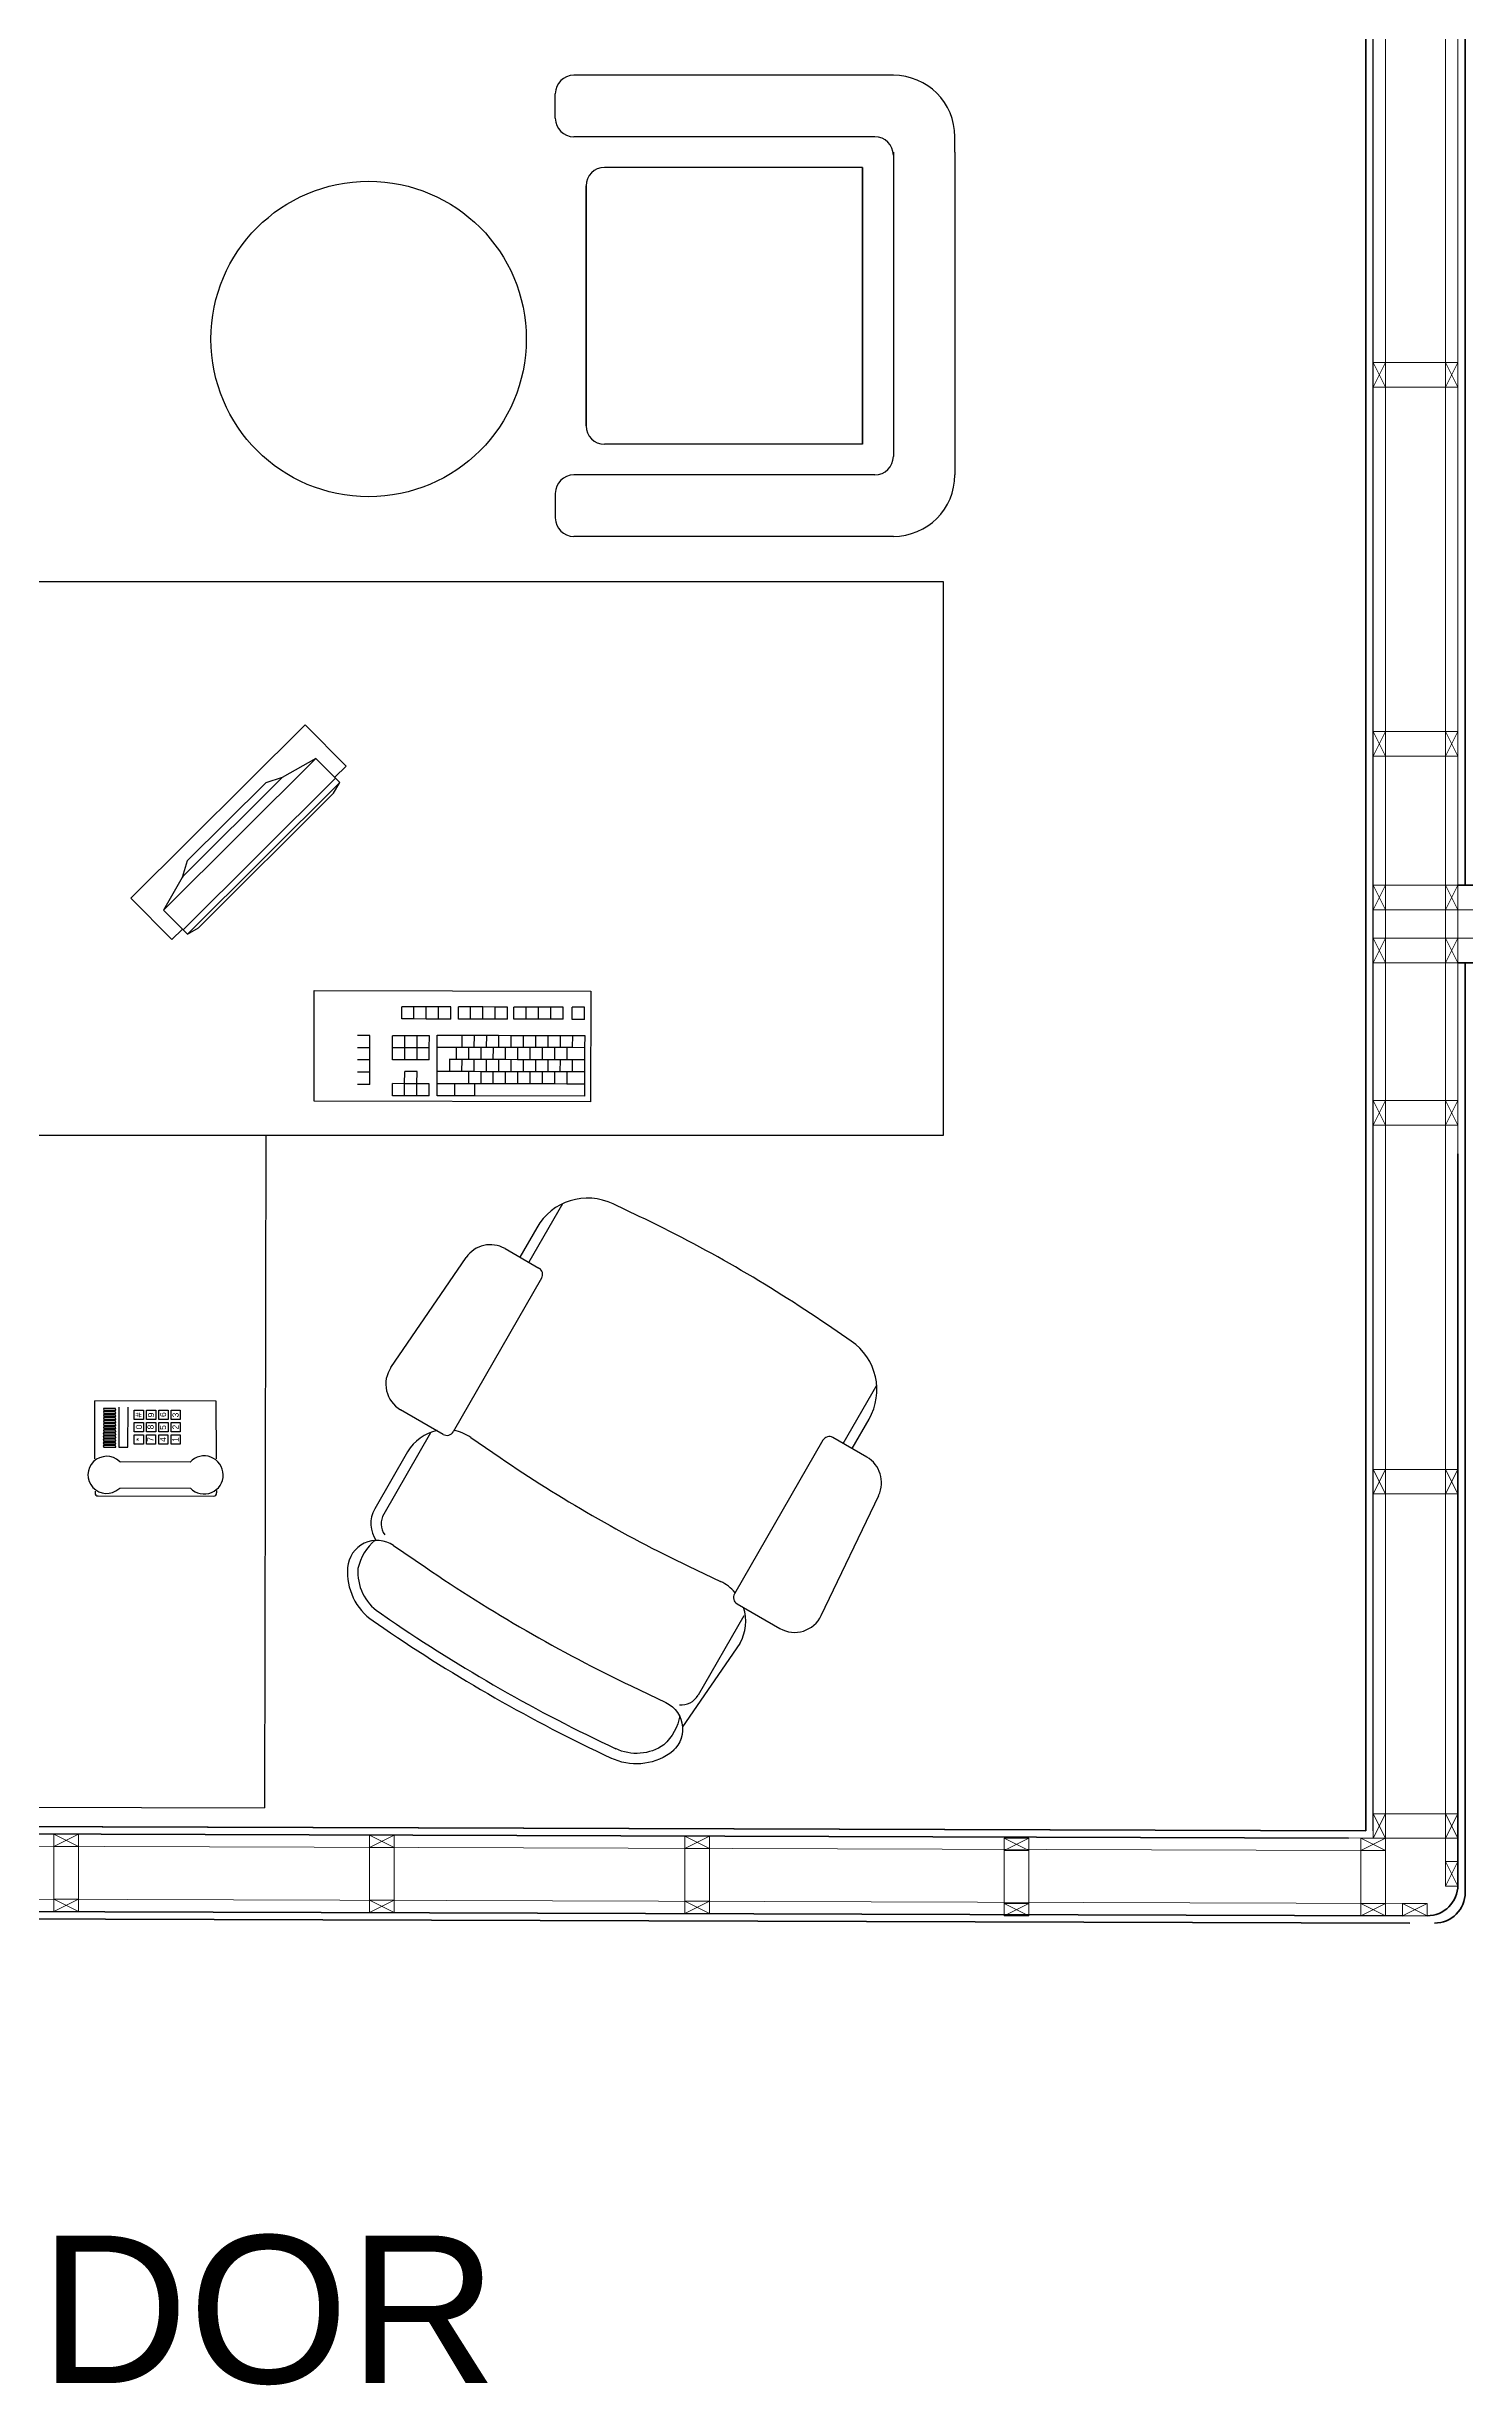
# Model space of a CAD drawing. Header units: centimetres. Extents: x 681015 to 688218, y 3995806 to 4004619.
# Drawn here: x 684278.3 to 684509, y 4002632.6 to 4003012.9 of the extents above; entities that cross this region are included whole.
import ezdxf
from ezdxf.enums import TextEntityAlignment as Align

# ---------------------------------------------------------------- set-up
doc = ezdxf.new("R2010")
doc.units = ezdxf.units.CM
doc.header["$LTSCALE"] = 100
doc.header["$MEASUREMENT"] = 0
doc.layers.add('0 rölöve', color=7, linetype='Continuous', true_color=0xf1380e)
doc.layers.add('A-TEFRİŞ 2', color=35, linetype='Continuous')
doc.layers.add('DUV', color=4, linetype='Continuous')
for name, color, linetype, lineweight in [('no3_alçıpan kesit', 14, 'Continuous', 20), ('no3_kutu profil gorunus', 8, 'Continuous', 0), ('no3_kutuprofil kesit', 74, 'Continuous', 18)]:
    doc.layers.add(name, color=color, linetype=linetype, lineweight=lineweight)
doc.styles.get("Standard").update_dxf_attribs({"font": 'arial.ttf'})

msp = doc.modelspace()

# ---------------------------------------------------------------- linework, layer by layer
at = {"layer": 'A-TEFRİŞ 2'}
for p, q in [((684416, 4003008.24), (684364, 4003008.24)), ((684361, 4003001.24), (684361, 4003005.24)), ((684413, 4002998.24), (684364, 4002998.24)), ((684426, 4002995.74), (684426, 4002998.24)), ((684411, 4002993.24), (684369, 4002993.24)), ((684411, 4002993.24), (684369, 4002993.24)), ((684411, 4002993.24), (684411, 4002948.24)), ((684411, 4002948.24), (684411, 4002993.24)), ((684416, 4002995.74), (684416, 4002946.24)), ((684416, 4002995.74), (684416, 4002995.24)), ((684426, 4002995.74), (684426, 4002943.24)), ((684366, 4002990.24), (684366, 4002951.24)), ((684366, 4002951.24), (684366, 4002990.24)), ((684411, 4002948.24), (684369, 4002948.24)), ((684411, 4002948.24), (684369, 4002948.24)), ((684413, 4002943.24), (684364, 4002943.24)), ((684361, 4002940.24), (684361, 4002936.24)), ((684416, 4002933.24), (684364, 4002933.24)), ((684313.91, 4002835.78), (684313.69, 4002726.48)), ((684362.16, 4002824.68), (684356.69, 4002815.19)), ((684374.66, 4002822.66), (684370.43, 4002824.68)), ((684357.97, 4002820.81), (684355.22, 4002816.03)), ((684334.25, 4002798.07), (684346.48, 4002815.96)), ((684352.84, 4002817.41), (684358.34, 4002814.24)), ((684358.78, 4002812.6), (684344.4, 4002787.64)), ((684409.14, 4002802.37), (684405.28, 4002805.01)), ((684407.82, 4002785.73), (684413.29, 4002795.22)), ((684305.84, 4002792.6), (684286.06, 4002792.64)), ((684287.47, 4002791.4), (684287.54, 4002791.11)), ((684289.47, 4002791.39), (684287.47, 4002791.4)), ((684287.47, 4002790.9), (684287.54, 4002790.61)), ((684289.46, 4002790.89), (684287.47, 4002790.9)), ((684287.49, 4002791.14), (684289.49, 4002791.14)), ((684289.49, 4002790.64), (684289.46, 4002790.89)), ((684289.49, 4002791.14), (684289.47, 4002791.39)), ((684289.99, 4002791.64), (684289.98, 4002785.14)), ((684291.48, 4002785.14), (684291.49, 4002791.64)), ((684342.77, 4002787.2), (684335.82, 4002791.21)), ((684289.46, 4002787.39), (684287.46, 4002787.4)), ((684287.46, 4002787.4), (684287.53, 4002787.11)), ((684287.47, 4002790.4), (684287.54, 4002790.11)), ((684289.46, 4002790.39), (684287.47, 4002790.4)), ((684289.46, 4002789.89), (684287.47, 4002789.9)), ((684287.47, 4002789.9), (684287.54, 4002789.61)), ((684289.46, 4002789.39), (684287.47, 4002789.4)), ((684287.47, 4002789.4), (684287.54, 4002789.11)), ((684287.47, 4002788.9), (684287.54, 4002788.61)), ((684289.46, 4002788.89), (684287.47, 4002788.9)), ((684289.46, 4002788.39), (684287.47, 4002788.4)), ((684287.47, 4002788.4), (684287.54, 4002788.11)), ((684289.46, 4002787.89), (684287.47, 4002787.9)), ((684287.47, 4002787.9), (684287.54, 4002787.61)), ((684287.48, 4002787.14), (684289.48, 4002787.14)), ((684287.49, 4002790.64), (684289.49, 4002790.64)), ((684287.49, 4002790.14), (684289.49, 4002790.14)), ((684287.49, 4002789.64), (684289.49, 4002789.64)), ((684287.49, 4002789.14), (684289.49, 4002789.14)), ((684287.49, 4002788.64), (684289.49, 4002788.64)), ((684287.49, 4002788.14), (684289.49, 4002788.14)), ((684287.49, 4002787.64), (684289.49, 4002787.64)), ((684289.49, 4002790.14), (684289.46, 4002790.39)), ((684289.49, 4002789.64), (684289.46, 4002789.89)), ((684289.49, 4002789.14), (684289.46, 4002789.39)), ((684289.49, 4002788.64), (684289.46, 4002788.89)), ((684289.49, 4002788.14), (684289.46, 4002788.39)), ((684289.49, 4002787.64), (684289.46, 4002787.89)), ((684289.48, 4002787.14), (684289.46, 4002787.39)), ((684340.71, 4002787.45), (684333.09, 4002774.23)), ((684409.29, 4002784.88), (684412.04, 4002789.65)), ((684289.46, 4002786.89), (684287.46, 4002786.9)), ((684287.46, 4002786.9), (684287.53, 4002786.61)), ((684289.46, 4002786.39), (684287.46, 4002786.4)), ((684287.46, 4002786.4), (684287.53, 4002786.11)), ((684289.45, 4002785.89), (684287.46, 4002785.9)), ((684287.46, 4002785.9), (684287.53, 4002785.61)), ((684287.46, 4002785.4), (684287.53, 4002785.11)), ((684289.45, 4002785.39), (684287.46, 4002785.4)), ((684287.48, 4002786.64), (684289.48, 4002786.64)), ((684287.48, 4002786.14), (684289.48, 4002786.14)), ((684287.48, 4002785.64), (684289.48, 4002785.64)), ((684287.48, 4002785.14), (684289.48, 4002785.14)), ((684289.48, 4002785.64), (684289.45, 4002785.89)), ((684289.48, 4002785.14), (684289.45, 4002785.39)), ((684289.48, 4002786.64), (684289.46, 4002786.89)), ((684289.48, 4002786.14), (684289.46, 4002786.39)), ((684289.98, 4002785.14), (684291.48, 4002785.14)), ((684336.96, 4002784.34), (684331.63, 4002775.08)), ((684347.26, 4002786.69), (684352.05, 4002783.42)), ((684404.53, 4002786.24), (684390.15, 4002761.28)), ((684411.68, 4002783.5), (684406.17, 4002786.68)), ((684290.09, 4002782.77), (684290.23, 4002782.72)), ((684301.59, 4002782.7), (684290.23, 4002782.72)), ((684289.99, 4002778.34), (684290.19, 4002778.44)), ((684301.68, 4002778.42), (684290.18, 4002778.44)), ((684305.91, 4002777.68), (684305.91, 4002778.05)), ((684404.27, 4002757.73), (684413.61, 4002777.28)), ((684334.7, 4002769.12), (684339.86, 4002765.59)), ((684382.67, 4002765.78), (684387.9, 4002763.28)), ((684331.36, 4002756.87), (684333.09, 4002755.68)), ((684332.32, 4002758.27), (684334.05, 4002757.08)), ((684391.68, 4002757.71), (684384.22, 4002744.77)), ((684390.59, 4002759.64), (684397.54, 4002755.64)), ((684391.03, 4002753.19), (684381.71, 4002739.64)), ((684373.35, 4002746.29), (684378.99, 4002743.6)), ((684273.69, 4002726.56), (684313.69, 4002726.48))]:
    msp.add_line(p, q, dxfattribs=at)
for points in [[(684424.18, 4002925.86), (684274.09, 4002925.86), (684273.91, 4002835.86), (684424.18, 4002835.86), (684424.18, 4002925.86)], [(684300.33, 4002869.36), (684298.63, 4002867.67), (684291.94, 4002874.38), (684320.29, 4002902.61), (684326.97, 4002895.9)], [(684325.25, 4002893.94), (684322.06, 4002897.14), (684316.58, 4002894.01), (684313.88, 4002893.16), (684301.13, 4002880.46), (684300.28, 4002877.78), (684297.26, 4002872.44), (684300.45, 4002869.24)], [(684297.26, 4002872.44), (684322.06, 4002897.14)], [(684316.58, 4002894.01), (684300.41, 4002877.91)], [(684325.25, 4002893.94), (684300.45, 4002869.24)], [(684325.13, 4002894.06), (684326.97, 4002895.9)], [(684325.25, 4002893.94), (684325.96, 4002893.23)], [(684300.45, 4002869.24), (684301.16, 4002868.53), (684302.93, 4002869.58), (684324.89, 4002891.46), (684325.96, 4002893.23)], [(684313.88, 4002893.16), (684301.13, 4002880.46)], [(684301.16, 4002868.53), (684325.96, 4002893.23)], [(684300.41, 4002877.91), (684300.28, 4002877.78)], [(684338.01, 4002856.73), (684336.01, 4002856.73)], [(684336.01, 4002854.76), (684336.01, 4002856.73)], [(684338.01, 4002854.76), (684338.01, 4002856.73)], [(684340.01, 4002856.73), (684338.01, 4002856.73)], [(684342.01, 4002856.72), (684340.01, 4002856.73)], [(684340.01, 4002854.75), (684340.01, 4002856.73)], [(684344.01, 4002856.72), (684342.01, 4002856.72)], [(684342.01, 4002854.75), (684342.01, 4002856.72)], [(684344.01, 4002854.74), (684344.01, 4002856.72)], [(684345.23, 4002854.74), (684345.23, 4002856.71)], [(684347.23, 4002856.71), (684345.23, 4002856.71)], [(684347.23, 4002854.74), (684347.23, 4002856.71)], [(684349.23, 4002856.71), (684347.23, 4002856.71)], [(684349.23, 4002854.73), (684349.23, 4002856.71)], [(684351.23, 4002856.7), (684349.23, 4002856.71)], [(684351.23, 4002854.73), (684351.23, 4002856.7)], [(684353.23, 4002856.7), (684351.23, 4002856.7)], [(684353.23, 4002854.73), (684353.23, 4002856.7)], [(684356.26, 4002856.69), (684354.26, 4002856.7)], [(684354.26, 4002854.72), (684354.26, 4002856.7)], [(684356.26, 4002854.72), (684356.26, 4002856.69)], [(684358.26, 4002856.69), (684356.26, 4002856.69)], [(684358.26, 4002854.72), (684358.26, 4002856.69)], [(684360.26, 4002856.68), (684358.26, 4002856.69)], [(684362.26, 4002856.68), (684360.26, 4002856.68)], [(684360.26, 4002854.71), (684360.26, 4002856.68)], [(684362.26, 4002854.71), (684362.26, 4002856.68)], [(684363.76, 4002854.7), (684363.76, 4002856.68)], [(684365.76, 4002856.67), (684363.76, 4002856.68)], [(684365.76, 4002854.7), (684365.76, 4002856.67)], [(684330.83, 4002852.05), (684328.83, 4002852.06)], [(684330.82, 4002850.08), (684330.83, 4002852.05)], [(684334.51, 4002850.07), (684334.51, 4002852.04)], [(684336.51, 4002852.04), (684334.51, 4002852.04)], [(684338.01, 4002854.76), (684336.01, 4002854.76)], [(684338.51, 4002852.04), (684336.51, 4002852.04)], [(684336.51, 4002850.07), (684336.51, 4002852.04)], [(684340.01, 4002854.75), (684338.01, 4002854.76)], [(684338.51, 4002850.06), (684338.51, 4002852.04)], [(684340.51, 4002852.03), (684338.51, 4002852.04)], [(684342.01, 4002854.75), (684340.01, 4002854.75)], [(684340.5, 4002850.06), (684340.51, 4002852.03)], [(684341.77, 4002850.14), (684341.78, 4002852.12)], [(684341.78, 4002852.12), (684345.78, 4002852.11)], [(684344.01, 4002854.74), (684342.01, 4002854.75)], [(684347.23, 4002854.74), (684345.23, 4002854.74)], [(684345.78, 4002852.11), (684345.77, 4002850.14)], [(684345.78, 4002852.11), (684347.78, 4002852.1)], [(684349.23, 4002854.73), (684347.23, 4002854.74)], [(684347.78, 4002852.1), (684347.77, 4002850.13)], [(684347.78, 4002852.1), (684349.78, 4002852.1)], [(684351.23, 4002854.73), (684349.23, 4002854.73)], [(684349.78, 4002852.1), (684349.77, 4002850.13)], [(684349.78, 4002852.1), (684351.78, 4002852.1)], [(684353.23, 4002854.73), (684351.23, 4002854.73)], [(684351.78, 4002852.1), (684351.77, 4002850.12)], [(684351.78, 4002852.1), (684353.78, 4002852.09)], [(684353.78, 4002852.09), (684353.77, 4002850.12)], [(684353.78, 4002852.09), (684355.78, 4002852.09)], [(684356.26, 4002854.72), (684354.26, 4002854.72)], [(684355.78, 4002852.09), (684355.77, 4002850.12)], [(684355.78, 4002852.09), (684357.78, 4002852.08)], [(684358.26, 4002854.72), (684356.26, 4002854.72)], [(684357.78, 4002852.08), (684357.77, 4002850.11)], [(684357.78, 4002852.08), (684359.78, 4002852.08)], [(684360.26, 4002854.71), (684358.26, 4002854.72)], [(684359.78, 4002852.08), (684359.77, 4002850.11)], [(684359.78, 4002852.08), (684361.78, 4002852.08)], [(684362.26, 4002854.71), (684360.26, 4002854.71)], [(684361.78, 4002852.08), (684361.77, 4002850.1)], [(684361.78, 4002852.08), (684363.78, 4002852.07)], [(684365.76, 4002854.7), (684363.76, 4002854.7)], [(684363.78, 4002852.07), (684363.77, 4002850.1)], [(684363.78, 4002852.07), (684365.78, 4002852.07)], [(684365.78, 4002852.07), (684365.77, 4002850.09)], [(684330.82, 4002848.11), (684328.82, 4002848.11)], [(684330.82, 4002850.08), (684328.83, 4002850.08)], [(684330.82, 4002848.11), (684330.82, 4002850.08)], [(684330.82, 4002846.09), (684330.82, 4002848.06)], [(684334.5, 4002848.1), (684334.51, 4002850.07)], [(684336.5, 4002848.09), (684334.5, 4002848.1)], [(684336.51, 4002850.07), (684334.51, 4002850.07)], [(684336.5, 4002848.09), (684336.51, 4002850.07)], [(684338.5, 4002848.09), (684336.5, 4002848.09)], [(684338.51, 4002850.06), (684336.51, 4002850.07)], [(684338.5, 4002848.09), (684338.51, 4002850.06)], [(684340.5, 4002848.09), (684338.5, 4002848.09)], [(684340.5, 4002850.06), (684338.51, 4002850.06)], [(684340.5, 4002848.09), (684340.5, 4002850.06)], [(684341.76, 4002846.2), (684341.77, 4002850.14)], [(684345.77, 4002850.14), (684341.77, 4002850.14)], [(684343.77, 4002848.17), (684343.75, 4002848.17)], [(684343.77, 4002848.17), (684343.76, 4002846.19)], [(684344.86, 4002848.16), (684343.77, 4002848.17)], [(684344.87, 4002850.1), (684344.86, 4002848.16)], [(684346.86, 4002848.16), (684344.86, 4002848.16)], [(684345.77, 4002848.12), (684345.76, 4002846.19)], [(684347.77, 4002850.13), (684345.77, 4002850.14)], [(684346.87, 4002850.09), (684346.86, 4002848.16)], [(684348.86, 4002848.16), (684346.86, 4002848.16)], [(684349.77, 4002850.13), (684347.77, 4002850.13)], [(684347.77, 4002848.12), (684347.77, 4002846.19)], [(684348.87, 4002850.09), (684348.86, 4002848.16)], [(684350.86, 4002848.15), (684348.86, 4002848.16)], [(684349.77, 4002848.12), (684349.76, 4002846.18)], [(684351.77, 4002850.12), (684349.77, 4002850.13)], [(684350.87, 4002850.09), (684350.86, 4002848.15)], [(684352.86, 4002848.15), (684350.86, 4002848.15)], [(684351.77, 4002848.11), (684351.76, 4002846.18)], [(684353.77, 4002850.12), (684351.77, 4002850.12)], [(684352.87, 4002850.08), (684352.86, 4002848.15)], [(684354.86, 4002848.14), (684352.86, 4002848.15)], [(684353.77, 4002848.11), (684353.76, 4002846.17)], [(684355.77, 4002850.12), (684353.77, 4002850.12)], [(684354.87, 4002850.08), (684354.86, 4002848.14)], [(684356.86, 4002848.14), (684354.86, 4002848.14)], [(684355.77, 4002848.1), (684355.76, 4002846.17)], [(684357.77, 4002850.11), (684355.77, 4002850.12)], [(684356.87, 4002850.07), (684356.86, 4002848.14)], [(684358.86, 4002848.14), (684356.86, 4002848.14)], [(684357.77, 4002848.1), (684357.76, 4002846.17)], [(684359.77, 4002850.11), (684357.77, 4002850.11)], [(684358.87, 4002850.07), (684358.86, 4002848.14)], [(684360.86, 4002848.13), (684358.86, 4002848.14)], [(684359.77, 4002848.1), (684359.76, 4002846.16)], [(684361.77, 4002850.1), (684359.77, 4002850.11)], [(684360.87, 4002850.07), (684360.86, 4002848.13)], [(684362.86, 4002848.13), (684360.86, 4002848.13)], [(684361.77, 4002848.09), (684361.76, 4002846.16)], [(684363.77, 4002850.1), (684361.77, 4002850.1)], [(684362.87, 4002850.06), (684362.86, 4002848.13)], [(684365.77, 4002848.12), (684362.86, 4002848.13)], [(684362.86, 4002848.13), (684362.86, 4002848.09)], [(684363.77, 4002848.09), (684363.76, 4002846.15)], [(684365.77, 4002850.09), (684363.77, 4002850.1)], [(684365.77, 4002848.12), (684365.76, 4002846.15)], [(684365.77, 4002850.09), (684365.77, 4002848.12)], [(684330.81, 4002844.12), (684328.81, 4002844.12)], [(684330.82, 4002846.09), (684328.82, 4002846.09)], [(684330.81, 4002844.12), (684330.82, 4002846.09)], [(684334.49, 4002842.27), (684334.49, 4002844.24)], [(684336.49, 4002844.23), (684334.49, 4002844.24)], [(684336.49, 4002844.23), (684336.5, 4002846.21)], [(684336.49, 4002842.26), (684336.49, 4002844.23)], [(684338.49, 4002844.23), (684336.49, 4002844.23)], [(684338.5, 4002846.2), (684336.5, 4002846.21)], [(684338.49, 4002844.23), (684338.5, 4002846.2)], [(684338.49, 4002842.26), (684338.49, 4002844.23)], [(684340.49, 4002844.23), (684338.49, 4002844.23)], [(684340.49, 4002842.25), (684340.49, 4002844.23)], [(684341.76, 4002844.22), (684341.76, 4002846.2)], [(684343.76, 4002846.19), (684341.76, 4002846.2)], [(684341.76, 4002842.25), (684341.76, 4002844.22)], [(684344.59, 4002844.22), (684341.76, 4002844.22)], [(684345.76, 4002846.19), (684343.76, 4002846.19)], [(684344.59, 4002844.23), (684344.59, 4002844.22)], [(684344.59, 4002844.22), (684344.59, 4002842.26)], [(684346.86, 4002844.21), (684344.59, 4002844.22)], [(684346.86, 4002846.19), (684345.76, 4002846.19)], [(684346.86, 4002846.19), (684346.86, 4002844.21)], [(684347.77, 4002846.19), (684346.86, 4002846.19)], [(684346.86, 4002844.21), (684346.86, 4002844.21)], [(684347.84, 4002844.21), (684346.86, 4002844.21)], [(684348.86, 4002846.18), (684347.77, 4002846.19)], [(684347.84, 4002844.22), (684347.84, 4002844.21)], [(684347.84, 4002844.21), (684347.84, 4002842.25)], [(684348.86, 4002844.21), (684347.84, 4002844.21)], [(684348.86, 4002846.18), (684348.86, 4002844.21)], [(684349.76, 4002846.18), (684348.86, 4002846.18)], [(684348.86, 4002844.21), (684348.86, 4002844.21)], [(684350.85, 4002844.21), (684348.86, 4002844.21)], [(684350.86, 4002846.18), (684349.76, 4002846.18)], [(684350.86, 4002846.18), (684350.85, 4002844.21)], [(684352.86, 4002844.2), (684350.85, 4002844.21)], [(684350.85, 4002844.21), (684350.85, 4002844.2)], [(684351.76, 4002846.18), (684350.86, 4002846.18)], [(684352.86, 4002846.18), (684351.76, 4002846.18)], [(684353.76, 4002846.17), (684352.86, 4002846.18)], [(684352.86, 4002846.17), (684352.86, 4002844.2)], [(684352.86, 4002844.2), (684352.86, 4002844.2)], [(684354.86, 4002844.2), (684352.86, 4002844.2)], [(684354.86, 4002846.17), (684353.76, 4002846.17)], [(684354.86, 4002846.17), (684354.86, 4002844.2)], [(684355.76, 4002846.17), (684354.86, 4002846.17)], [(684354.86, 4002844.2), (684354.86, 4002844.2)], [(684356.86, 4002844.19), (684354.86, 4002844.2)], [(684356.86, 4002846.17), (684355.76, 4002846.17)], [(684356.86, 4002846.17), (684356.86, 4002844.19)], [(684357.76, 4002846.17), (684356.86, 4002846.17)], [(684358.86, 4002844.19), (684356.86, 4002844.19)], [(684356.86, 4002844.19), (684356.86, 4002844.19)], [(684358.86, 4002846.16), (684357.76, 4002846.17)], [(684358.86, 4002846.16), (684358.86, 4002844.19)], [(684359.76, 4002846.16), (684358.86, 4002846.16)], [(684360.86, 4002844.19), (684358.86, 4002844.19)], [(684358.86, 4002844.19), (684358.86, 4002844.19)], [(684360.86, 4002846.16), (684359.76, 4002846.16)], [(684360.86, 4002846.16), (684360.86, 4002844.19)], [(684361.76, 4002846.16), (684360.86, 4002846.16)], [(684360.86, 4002844.19), (684360.86, 4002844.18)], [(684362.86, 4002844.18), (684360.86, 4002844.19)], [(684361.76, 4002846.16), (684361.76, 4002846.12)], [(684362.86, 4002846.16), (684361.76, 4002846.16)], [(684363.76, 4002846.15), (684362.86, 4002846.16)], [(684362.86, 4002846.15), (684362.86, 4002844.18)], [(684365.76, 4002844.18), (684362.86, 4002844.18)], [(684362.86, 4002844.18), (684362.86, 4002844.18)], [(684363.76, 4002846.15), (684363.76, 4002846.12)], [(684365.76, 4002846.15), (684363.76, 4002846.15)], [(684365.76, 4002846.15), (684365.76, 4002844.18)], [(684365.76, 4002844.18), (684365.76, 4002842.2)], [(684336.49, 4002842.26), (684334.49, 4002842.27)], [(684338.49, 4002842.26), (684336.49, 4002842.26)], [(684340.49, 4002842.25), (684338.49, 4002842.26)], [(684344.59, 4002842.25), (684341.76, 4002842.25)], [(684347.84, 4002842.24), (684344.59, 4002842.25)], [(684365.76, 4002842.2), (684347.84, 4002842.24)], [(684286.1, 4002783.24), (684286.06, 4002792.64)], [(684292.49, 4002789.63), (684292.49, 4002791.13), (684293.99, 4002791.13), (684293.99, 4002789.63), (684292.49, 4002789.63)], [(684294.49, 4002789.63), (684294.49, 4002791.13), (684295.99, 4002791.13), (684295.99, 4002789.63), (684294.49, 4002789.63)], [(684296.49, 4002789.63), (684296.49, 4002791.13), (684297.99, 4002791.12), (684297.99, 4002789.62), (684296.49, 4002789.63)], [(684298.49, 4002789.62), (684298.49, 4002791.12), (684299.99, 4002791.12), (684299.99, 4002789.62), (684298.49, 4002789.62)], [(684305.88, 4002783.2), (684305.84, 4002792.6)], [(684292.48, 4002785.63), (684292.48, 4002787.13), (684293.98, 4002787.13), (684293.98, 4002785.63), (684292.48, 4002785.63)], [(684292.49, 4002787.63), (684292.49, 4002789.13), (684293.99, 4002789.13), (684293.99, 4002787.63), (684292.49, 4002787.63)], [(684294.48, 4002785.63), (684294.48, 4002787.13), (684295.98, 4002787.13), (684295.98, 4002785.63), (684294.48, 4002785.63)], [(684294.49, 4002787.63), (684294.49, 4002789.13), (684295.99, 4002789.13), (684295.99, 4002787.63), (684294.49, 4002787.63)], [(684296.48, 4002785.63), (684296.48, 4002787.13), (684297.98, 4002787.12), (684297.98, 4002785.62), (684296.48, 4002785.63)], [(684296.49, 4002787.63), (684296.49, 4002789.13), (684297.99, 4002789.12), (684297.99, 4002787.62), (684296.49, 4002787.63)], [(684298.48, 4002785.62), (684298.48, 4002787.12), (684299.98, 4002787.12), (684299.98, 4002785.62), (684298.48, 4002785.62)], [(684298.49, 4002787.62), (684298.49, 4002789.12), (684299.99, 4002789.12), (684299.99, 4002787.62), (684298.49, 4002787.62)], [(684286.12, 4002777.94), (684286.12, 4002777.7)], [(684286.62, 4002777.19), (684305.38, 4002777.16)]]:
    msp.add_lwpolyline(points, dxfattribs=at)
msp.add_lwpolyline([(684321.79, 4002859.39), (684366.79, 4002859.3), (684366.75, 4002841.3), (684321.76, 4002841.39)], close=True, dxfattribs=at)
msp.add_circle((684330.63, 4002965.34), 25.65, dxfattribs=at)
for centre, radius, start, end in [((684364, 4003005.24), 3, 90, 180), ((684416, 4002998.24), 10, 0, 90), ((684364, 4003001.24), 3, 180, 270), ((684413, 4002995.24), 3, 0, 90), ((684369, 4002990.24), 3, 90, 180), ((684369, 4002990.24), 3, 90, 180), ((684369, 4002951.24), 3, 180, 270), ((684369, 4002951.24), 3, 180, 270), ((684364, 4002940.24), 3, 90, 180), ((684413, 4002946.24), 3, 270, 0), ((684416, 4002943.24), 10, 270, 0), ((684364, 4002936.24), 3, 180, 270), ((684287.99, 4002780.61), 3.02, 45.8807, 311.457), ((684303.87, 4002780.6), 3.1, 224.1423, 137.4549), ((684287.99, 4002780.61), 3.02, 44.5068, 44.5202), ((684287.99, 4002780.61), 3.02, 43.751, 43.7513), ((684286.62, 4002777.69), 0.499, 180.1927, 270.2542), ((684305.37, 4002777.69), 0.537, 271.1475, 358.6126)]:
    msp.add_arc(centre, radius, start, end, dxfattribs=at)
for centre, major_axis, ratio, start_param, end_param in [((684366.29, 4002816.02), (6.79, 6.79), 1, 0.339417, 1.833442), ((684275.27, 4002614.79), (-162.92, 162.92), 1, -1.384923, -1.231379), ((684350.44, 4002813.25), (3.39, 3.39), 1, 0.262645, 1.75667), ((684357.74, 4002813.2), (-0.849, 0.849), 1, 3.404238, 4.975034), ((684403.72, 4002794.45), (-6.79, 6.79), 1, 3.404238, 4.898262), ((684338.22, 4002795.37), (-3.39, 3.39), 1, 0.185873, 1.833442), ((684343.2, 4002780.75), (-5.09, 5.09), 1, -0.588704, 0.262645), ((684343.36, 4002788.24), (-0.849, 0.849), 1, 1.833442, 3.404238), ((684343.2, 4002780.75), (-5.09, 5.09), 1, -1.384923, -0.967448), ((684405.57, 4002785.64), (0.849, 0.849), 1, 0.262645, 1.833442), ((684482.05, 4002973.64), (162.92, 162.92), 1, 3.327466, 3.48101), ((684409.28, 4002779.35), (3.39, 3.39), 1, 5.051806, 6.545831), ((684335.78, 4002772.68), (3.39, 3.39), 1, 1.833442, 2.975484), ((684335.78, 4002772.68), (2.2, 2.2), 1, 1.833442, 2.975484), ((684331.99, 4002765.16), (-3.39, 3.39), 1, -1.384923, 0.709472), ((684337.48, 4002763.36), (-6.24, 6.24), 1, -0.068435, 0.552622), ((684336.78, 4002764.79), (-6.79, 6.79), 1, 0.709472, 1.75667), ((684336.78, 4002764.79), (-5.59, 5.59), 1, 0.709472, 1.75667), ((684482.05, 4002973.64), (178.19, 178.19), 1, 3.327466, 3.48101), ((684384.79, 4002756.78), (5.09, 5.09), 1, 6.204635, 6.622602), ((684391.19, 4002760.68), (0.849, 0.849), 1, 1.833442, 3.404238), ((684482.05, 4002973.64), (-222.61, 139.92), 0.997593, 1.532503, 1.693893), ((684384.79, 4002756.78), (5.09, 5.09), 1, 4.975034, 5.819896), ((684399.94, 4002759.8), (-3.39, 3.39), 1, 1.833442, 3.48101), ((684482.05, 4002973.64), (-224.03, 140.81), 0.997684, 1.532499, 1.693606), ((684381.53, 4002746.32), (2.2, 2.2), 1, 3.818446, 4.975034)]:
    msp.add_ellipse(centre, major_axis=major_axis, ratio=ratio, start_param=start_param, end_param=end_param, dxfattribs=at)
at = {"layer": 'A-TEFRİŞ 2', "extrusion": (0, 0, -1)}
for centre, major_axis, start_param, end_param in [((684372.61, 4002743.11), (-6.24, 6.24), 2.547867, 3.168924), ((684372.61, 4002743.11), (-6.24, 6.24), 2.547867, 3.168924), ((684376.92, 4002739.27), (3.39, 3.39), -0.339417, 1.754978), ((684376.92, 4002739.26), (-3.39, 3.39), 1.231763, 3.326158), ((684374.2, 4002743.22), (-6.79, 6.79), 3.326158, 4.373356), ((684374.21, 4002743.22), (5.59, 5.59), 1.754978, 2.802176)]:
    msp.add_ellipse(centre, major_axis=major_axis, ratio=1, start_param=start_param, end_param=end_param, dxfattribs=at)
at = {"layer": 'DUV', "lineweight": -2}
for p, q in [((684492.85, 4003407.71), (684492.85, 4002722.71)), ((684492.85, 4003407.71), (684492.85, 4002722.71)), ((684494.04, 4002722.71), (684494.04, 4003407.71)), ((684492.85, 4002722.71), (684050.45, 4002724.12))]:
    msp.add_line(p, q, dxfattribs=at)
at = {"layer": 'no3_alçıpan kesit', "lineweight": 35}
for p, q in [((684492.85, 4002722.71), (684492.85, 4003407.71)), ((684509.04, 4002876.51), (684509.04, 4003407.71)), ((684509.04, 4002712.71), (684509.04, 4002863.91)), ((684507.84, 4002713.91), (684507.84, 4002832.82)), ((684492.85, 4002722.71), (684050.45, 4002724.12)), ((684490.05, 4002721.51), (684050.45, 4002722.92)), ((684500.04, 4002707.71), (684040.45, 4002709.12)), ((684498.84, 4002708.91), (684041.65, 4002710.32))]:
    msp.add_line(p, q, dxfattribs=at)
msp.add_lwpolyline([(684507.84, 4002876.51), (684519.04, 4002876.51), (684519.04, 4002863.91), (684507.84, 4002863.91)], dxfattribs=at)
for centre in [(684502.84, 4002713.91), (684504.04, 4002712.71)]:
    msp.add_arc(centre, 5, 270, 0, dxfattribs=at)
at = {"layer": 'no3_kutu profil gorunus'}
for points in [[(684496.05, 4003407.71), (684494.05, 4003407.71), (684494.05, 4002721.51), (684496.05, 4002721.51)], [(684505.84, 4002713.75), (684507.84, 4002713.75), (684507.84, 4003407.71), (684505.84, 4003407.71)], [(684496.05, 4002961.51), (684505.84, 4002961.51), (684505.84, 4002957.51), (684496.05, 4002957.51)], [(684496.05, 4002901.51), (684505.84, 4002901.51), (684505.84, 4002897.51), (684496.05, 4002897.51)], [(684496.05, 4002876.51), (684505.84, 4002876.51), (684505.84, 4002872.51), (684496.05, 4002872.51)], [(684507.84, 4002872.51), (684517.04, 4002872.51), (684517.04, 4002876.51), (684507.84, 4002876.51)], [(684494.04, 4002872.51), (684496.04, 4002872.51), (684496.04, 4002867.91), (684494.04, 4002867.91)], [(684505.84, 4002872.51), (684507.84, 4002872.51), (684507.84, 4002867.91), (684505.84, 4002867.91)], [(684496.05, 4002867.91), (684505.84, 4002867.91), (684505.84, 4002863.91), (684496.05, 4002863.91)], [(684507.84, 4002867.91), (684517.04, 4002867.91), (684517.04, 4002863.91), (684507.84, 4002863.91)], [(684496.05, 4002841.51), (684505.84, 4002841.51), (684505.84, 4002837.51), (684496.05, 4002837.51)], [(684496.05, 4002781.51), (684505.84, 4002781.51), (684505.84, 4002777.51), (684496.05, 4002777.51)], [(684492.05, 4002719.51), (684492.05, 4002721.51), (684049.25, 4002722.92), (684049.25, 4002720.92)], [(684496.05, 4002721.51), (684505.84, 4002721.51), (684505.84, 4002725.51), (684496.05, 4002725.51)], [(684279.42, 4002720.19), (684283.42, 4002720.19), (684283.42, 4002711.59), (684279.42, 4002711.59)], [(684330.76, 4002720.03), (684334.76, 4002720.03), (684334.76, 4002711.43), (684330.76, 4002711.43)], [(684382.1, 4002719.87), (684386.1, 4002719.87), (684386.1, 4002711.27), (684382.1, 4002711.27)], [(684434.05, 4002719.51), (684438.05, 4002719.51), (684438.05, 4002710.91), (684434.05, 4002710.91)], [(684492.05, 4002719.51), (684496.05, 4002719.51), (684496.05, 4002710.91), (684492.05, 4002710.91)], [(684049.25, 4002712.32), (684049.25, 4002710.32), (684498.84, 4002708.91), (684498.84, 4002710.91)]]:
    msp.add_lwpolyline(points, close=True, dxfattribs=at)
at = {"layer": 'no3_kutuprofil kesit'}
for points in [[(684496.05, 4002961.51), (684496.05, 4002957.51), (684494.05, 4002957.51), (684494.05, 4002961.51), (684496.05, 4002961.51), (684494.05, 4002957.51), (684496.05, 4002957.51), (684494.05, 4002961.51)], [(684496.05, 4002961.51), (684496.05, 4002957.51), (684494.05, 4002957.51), (684494.05, 4002961.51), (684496.05, 4002961.51), (684494.05, 4002957.51), (684496.05, 4002957.51), (684494.05, 4002961.51)], [(684507.84, 4002961.51), (684507.84, 4002957.51), (684505.84, 4002957.51), (684505.84, 4002961.51), (684507.84, 4002961.51), (684505.84, 4002957.51), (684507.84, 4002957.51), (684505.84, 4002961.51)], [(684496.05, 4002901.51), (684496.05, 4002897.51), (684494.05, 4002897.51), (684494.05, 4002901.51), (684496.05, 4002901.51), (684494.05, 4002897.51), (684496.05, 4002897.51), (684494.05, 4002901.51)], [(684496.05, 4002901.51), (684496.05, 4002897.51), (684494.05, 4002897.51), (684494.05, 4002901.51), (684496.05, 4002901.51), (684494.05, 4002897.51), (684496.05, 4002897.51), (684494.05, 4002901.51)], [(684507.84, 4002901.51), (684507.84, 4002897.51), (684505.84, 4002897.51), (684505.84, 4002901.51), (684507.84, 4002901.51), (684505.84, 4002897.51), (684507.84, 4002897.51), (684505.84, 4002901.51)], [(684496.04, 4002876.51), (684496.04, 4002872.51), (684494.04, 4002872.51), (684494.04, 4002876.51), (684496.04, 4002876.51), (684494.04, 4002872.51), (684496.04, 4002872.51), (684494.04, 4002876.51)], [(684507.84, 4002876.51), (684507.84, 4002872.51), (684505.84, 4002872.51), (684505.84, 4002876.51), (684507.84, 4002876.51), (684505.84, 4002872.51), (684507.84, 4002872.51), (684505.84, 4002876.51)], [(684496.04, 4002867.91), (684496.04, 4002863.91), (684494.04, 4002863.91), (684494.04, 4002867.91), (684496.04, 4002867.91), (684494.04, 4002863.91), (684496.04, 4002863.91), (684494.04, 4002867.91)], [(684507.84, 4002867.91), (684507.84, 4002863.91), (684505.84, 4002863.91), (684505.84, 4002867.91), (684507.84, 4002867.91), (684505.84, 4002863.91), (684507.84, 4002863.91), (684505.84, 4002867.91)], [(684496.05, 4002841.51), (684496.05, 4002837.51), (684494.05, 4002837.51), (684494.05, 4002841.51), (684496.05, 4002841.51), (684494.05, 4002837.51), (684496.05, 4002837.51), (684494.05, 4002841.51)], [(684496.05, 4002841.51), (684496.05, 4002837.51), (684494.05, 4002837.51), (684494.05, 4002841.51), (684496.05, 4002841.51), (684494.05, 4002837.51), (684496.05, 4002837.51), (684494.05, 4002841.51)], [(684507.84, 4002841.51), (684507.84, 4002837.51), (684505.84, 4002837.51), (684505.84, 4002841.51), (684507.84, 4002841.51), (684505.84, 4002837.51), (684507.84, 4002837.51), (684505.84, 4002841.51)], [(684496.05, 4002781.51), (684496.05, 4002777.51), (684494.05, 4002777.51), (684494.05, 4002781.51), (684496.05, 4002781.51), (684494.05, 4002777.51), (684496.05, 4002777.51), (684494.05, 4002781.51)], [(684496.05, 4002781.51), (684496.05, 4002777.51), (684494.05, 4002777.51), (684494.05, 4002781.51), (684496.05, 4002781.51), (684494.05, 4002777.51), (684496.05, 4002777.51), (684494.05, 4002781.51)], [(684507.84, 4002781.51), (684507.84, 4002777.51), (684505.84, 4002777.51), (684505.84, 4002781.51), (684507.84, 4002781.51), (684505.84, 4002777.51), (684507.84, 4002777.51), (684505.84, 4002781.51)], [(684496.05, 4002721.51), (684494.05, 4002721.51), (684494.05, 4002725.51), (684496.05, 4002725.51), (684496.05, 4002721.51), (684494.05, 4002725.51), (684494.05, 4002721.51), (684496.05, 4002725.51)], [(684496.05, 4002721.51), (684494.05, 4002721.51), (684494.05, 4002725.51), (684496.05, 4002725.51), (684496.05, 4002721.51), (684494.05, 4002725.51), (684494.05, 4002721.51), (684496.05, 4002725.51)], [(684507.84, 4002721.51), (684505.84, 4002721.51), (684505.84, 4002725.51), (684507.84, 4002725.51), (684507.84, 4002721.51), (684505.84, 4002725.51), (684505.84, 4002721.51), (684507.84, 4002725.51)], [(684283.42, 4002722.19), (684283.42, 4002720.19), (684279.42, 4002720.19), (684279.42, 4002722.19), (684283.42, 4002722.19), (684279.42, 4002720.19), (684283.42, 4002720.19), (684279.42, 4002722.19)], [(684283.42, 4002722.19), (684283.42, 4002720.19), (684279.42, 4002720.19), (684279.42, 4002722.19), (684283.42, 4002722.19), (684279.42, 4002720.19), (684283.42, 4002720.19), (684279.42, 4002722.19)], [(684334.76, 4002722.03), (684334.76, 4002720.03), (684330.76, 4002720.03), (684330.76, 4002722.03), (684334.76, 4002722.03), (684330.76, 4002720.03), (684334.76, 4002720.03), (684330.76, 4002722.03)], [(684334.76, 4002722.03), (684334.76, 4002720.03), (684330.76, 4002720.03), (684330.76, 4002722.03), (684334.76, 4002722.03), (684330.76, 4002720.03), (684334.76, 4002720.03), (684330.76, 4002722.03)], [(684386.1, 4002721.87), (684386.1, 4002719.87), (684382.1, 4002719.87), (684382.1, 4002721.87), (684386.1, 4002721.87), (684382.1, 4002719.87), (684386.1, 4002719.87), (684382.1, 4002721.87)], [(684386.1, 4002721.87), (684386.1, 4002719.87), (684382.1, 4002719.87), (684382.1, 4002721.87), (684386.1, 4002721.87), (684382.1, 4002719.87), (684386.1, 4002719.87), (684382.1, 4002721.87)], [(684438.05, 4002721.51), (684438.05, 4002719.51), (684434.05, 4002719.51), (684434.05, 4002721.51), (684438.05, 4002721.51), (684434.05, 4002719.51), (684438.05, 4002719.51), (684434.05, 4002721.51)], [(684438.05, 4002721.51), (684438.05, 4002719.51), (684434.05, 4002719.51), (684434.05, 4002721.51), (684438.05, 4002721.51), (684434.05, 4002719.51), (684438.05, 4002719.51), (684434.05, 4002721.51)], [(684496.05, 4002721.51), (684496.05, 4002719.51), (684492.05, 4002719.51), (684492.05, 4002721.51), (684496.05, 4002721.51), (684492.05, 4002719.51), (684496.05, 4002719.51), (684492.05, 4002721.51)], [(684507.84, 4002713.75), (684505.84, 4002713.75), (684505.84, 4002717.75), (684507.84, 4002717.75), (684507.84, 4002713.75), (684505.84, 4002717.75), (684505.84, 4002713.75), (684507.84, 4002717.75)], [(684283.42, 4002711.59), (684283.42, 4002709.59), (684279.42, 4002709.59), (684279.42, 4002711.59), (684283.42, 4002711.59), (684279.42, 4002709.59), (684283.42, 4002709.59), (684279.42, 4002711.59)], [(684334.76, 4002711.43), (684334.76, 4002709.43), (684330.76, 4002709.43), (684330.76, 4002711.43), (684334.76, 4002711.43), (684330.76, 4002709.43), (684334.76, 4002709.43), (684330.76, 4002711.43)], [(684386.1, 4002711.27), (684386.1, 4002709.27), (684382.1, 4002709.27), (684382.1, 4002711.27), (684386.1, 4002711.27), (684382.1, 4002709.27), (684386.1, 4002709.27), (684382.1, 4002711.27)], [(684438.05, 4002710.91), (684438.05, 4002708.91), (684434.05, 4002708.91), (684434.05, 4002710.91), (684438.05, 4002710.91), (684434.05, 4002708.91), (684438.05, 4002708.91), (684434.05, 4002710.91)], [(684496.05, 4002710.91), (684496.05, 4002708.91), (684492.05, 4002708.91), (684492.05, 4002710.91), (684496.05, 4002710.91), (684492.05, 4002708.91), (684496.05, 4002708.91), (684492.05, 4002710.91)], [(684502.84, 4002710.91), (684502.84, 4002708.91), (684498.84, 4002708.91), (684498.84, 4002710.91), (684502.84, 4002710.91), (684498.84, 4002708.91), (684502.84, 4002708.91), (684498.84, 4002710.91)]]:
    msp.add_lwpolyline(points, dxfattribs=at)

# ---------------------------------------------------------------- texts
at = {"layer": '0 rölöve', "color": 252}
msp.add_text('KORİDOR', height=24, dxfattribs=at).set_placement((684195.13, 4002632.9))
at = {"layer": 'A-TEFRİŞ 2'}
for s, p in [('#', (684293.2, 4002790.36)), ('0', (684293.26, 4002788.4)), ('8', (684295.15, 4002788.39)), ('9', (684295.22, 4002790.35)), ('6', (684297.18, 4002790.41)), ('5', (684297.18, 4002788.32)), ('3', (684299.21, 4002790.34)), ('2', (684299.21, 4002788.38)), ('*', (684293.26, 4002786.37)), ('7', (684295.15, 4002786.37)), ('4', (684297.18, 4002786.36)), ('1', (684299.2, 4002786.36))]:
    msp.add_text(s, height=1, rotation=89.8845, dxfattribs=at).set_placement(p, align=Align.MIDDLE)

doc.saveas('drawing.dxf')
